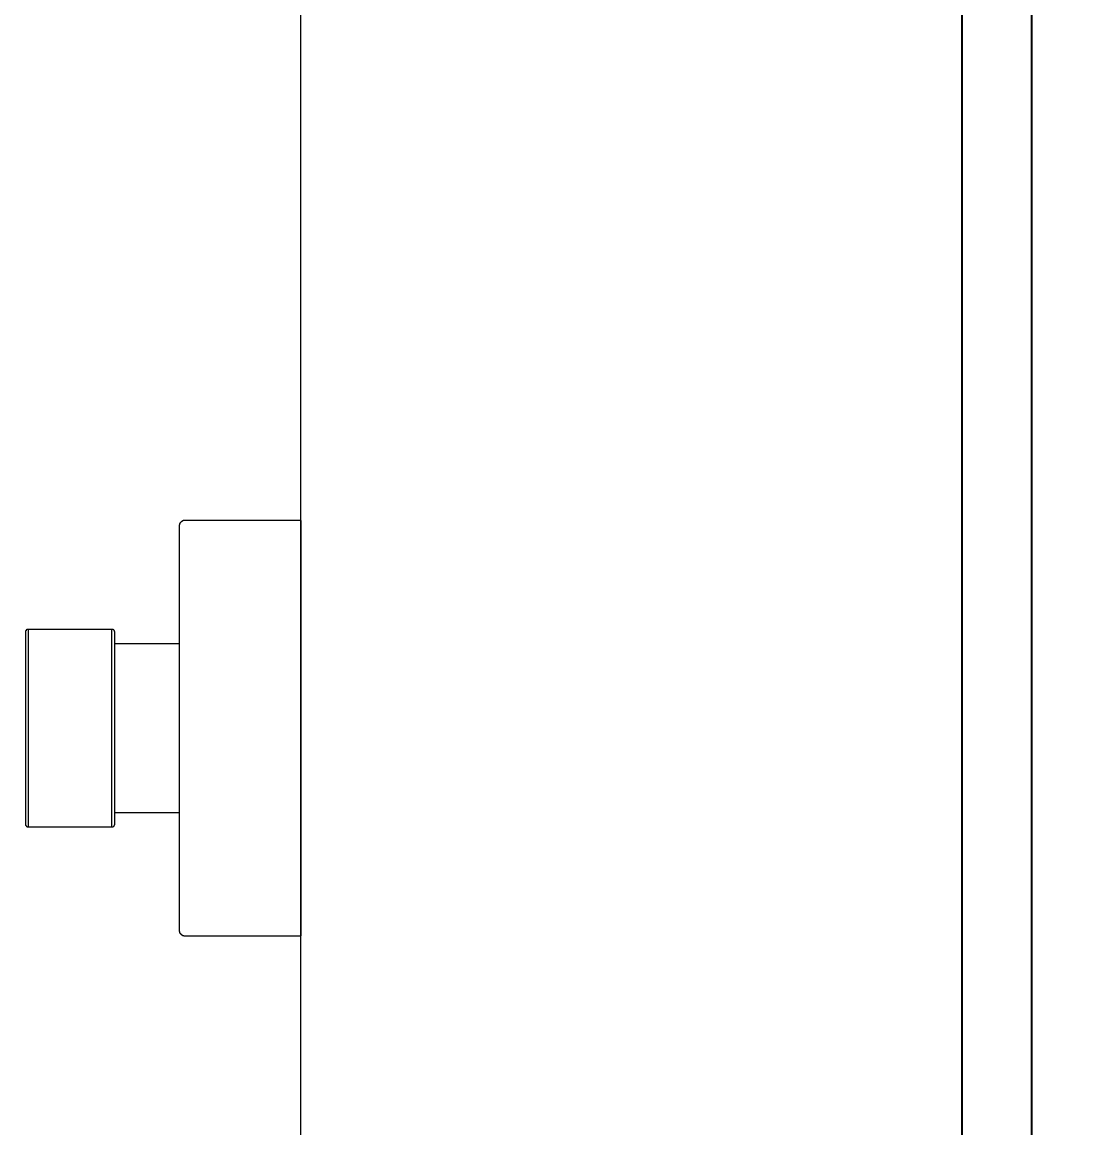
# Model space of a CAD drawing. Header units: millimetres. Extents: x -343543 to 400519, y -115663 to 104219.
# Drawn here: x -330328.5 to -330176, y 4996.2 to 5155 of the extents above; entities that cross this region are included whole.
import ezdxf

# ---------------------------------------------------------------- set-up
doc = ezdxf.new("R2010")
doc.units = ezdxf.units.MM
doc.layers.get('0').update_dxf_attribs({"color": 231, "lineweight": 0})
doc.layers.get('DefPoints').update_dxf_attribs({"color": 191})
for name, color, linetype, lineweight in [('A-SYMBOLS', 10, 'Continuous', 13), ('RSA -DIM', 231, 'Continuous', 0), ('XREF MAT BANG TUONG XAY$0$01.Xref _MB T1$0$A-FURN', 8, 'Continuous', 5), ('XREF MAT BANG TUONG XAY$0$01.Xref _MB T1$0$A-TEXT', 8, 'Continuous', 25)]:
    doc.layers.add(name, color=color, linetype=linetype, lineweight=lineweight)
doc.layers.add('XREF MAT BANG TUONG XAY$0$A-FNSH', color=8, linetype='Continuous')
doc.styles.add('SM-DIMTEXT', font='SME.shx', dxfattribs={"width": 0.7})
doc.dimstyles.new('SDIM-100', dxfattribs={"dimscale": 100, "dimtxt": 2, "dimasz": 0.6, "dimexe": 0.6, "dimexo": 0.2, "dimgap": 0.5, "dimtad": 1, "dimdec": 0, "dimzin": 12, "dimtxsty": 'SM-DIMTEXT', "dimblk": 'ARCHTICK', "dimblk1": 'ARCHTICK', "dimblk2": 'ARCHTICK', "dimcen": 0.12, "dimdle": 0.6, "dimclrd": 7, "dimclre": 8, "dimadec": 0, "dimazin": 3, "dimtfac": 2, "dimtix": 1, "dimtmove": 1, "dimatfit": 3, "dimfxl": 1, "dimtzin": 0, "dimarcsym": 1})

# ---------------------------------------------------------------- blocks, each defined once
blk = doc.blocks.new('*U200')
at = {"color": 8}
for p, q in [((-38.44, -16.42), (-38.44, 0)), ((-96.43, -17.2), (-39.23, -17.2)), ((-53.85, -38.59), (-53.85, -26.61)), ((-53.85, -38.47), (-81.78, -38.47)), ((-81.47, -38.91), (-54.15, -38.91))]:
    blk.add_line(p, q, dxfattribs=at)
for points in [[(-97.18, 0), (-97.18, -16.48), (-97.16, -16.48), (-97.16, -16.6), (-97.13, -16.6), (-97.13, -16.65), (-97.1, -16.65), (-97.1, -16.71), (-97.07, -16.71), (-97.07, -16.76), (-97.04, -16.76), (-97.04, -16.81), (-97.02, -16.81), (-97.02, -16.85), (-96.99, -16.85), (-96.99, -16.87), (-96.96, -16.9), (-96.93, -16.93), (-96.9, -16.96), (-96.88, -16.98), (-96.85, -17.02), (-96.82, -17.02), (-96.82, -17.04), (-96.79, -17.04), (-96.79, -17.07), (-96.73, -17.07), (-96.73, -17.11), (-96.68, -17.11), (-96.68, -17.12), (-96.62, -17.12), (-96.62, -17.15), (-96.54, -17.15), (-96.54, -17.18), (-96.43, -17.18), (-96.43, -17.2)], [(-97.18, 0), (-38.44, 0)], [(-39.23, -17.2), (-39.2, -17.18), (-39.08, -17.18), (-39.08, -17.15), (-39, -17.15), (-39, -17.12), (-38.95, -17.12), (-38.95, -17.11), (-38.89, -17.11), (-38.89, -17.07), (-38.86, -17.07), (-38.83, -17.04), (-38.81, -17.04), (-38.81, -17.02), (-38.78, -17.02), (-38.78, -16.98), (-38.75, -16.98), (-38.75, -16.96), (-38.72, -16.96), (-38.7, -16.93), (-38.7, -16.9), (-38.67, -16.9), (-38.67, -16.87), (-38.64, -16.87), (-38.64, -16.85), (-38.61, -16.85), (-38.61, -16.81), (-38.59, -16.79), (-38.59, -16.76), (-38.55, -16.76), (-38.55, -16.71), (-38.52, -16.71), (-38.52, -16.65), (-38.5, -16.62), (-38.5, -16.57), (-38.47, -16.54), (-38.47, -16.42), (-38.44, -16.42)], [(-79.76, -26.25), (-79.76, -17.2)], [(-55.86, -17.2), (-55.86, -26.25)], [(-54.26, -26.25), (-81.36, -26.25), (-81.36, -26.28), (-81.5, -26.28), (-81.5, -26.3), (-81.55, -26.3), (-81.55, -26.33), (-81.58, -26.33), (-81.61, -26.36), (-81.64, -26.36), (-81.64, -26.38), (-81.66, -26.38), (-81.66, -26.42), (-81.7, -26.42), (-81.7, -26.45), (-81.72, -26.47), (-81.72, -26.49), (-81.75, -26.49), (-81.75, -26.58), (-81.78, -26.58)], [(-53.85, -26.61), (-53.88, -26.58), (-53.88, -26.53), (-53.9, -26.53), (-53.9, -26.47), (-53.93, -26.47), (-53.93, -26.45), (-53.96, -26.42), (-53.96, -26.38), (-53.99, -26.38), (-53.99, -26.36), (-54.05, -26.36), (-54.05, -26.33), (-54.07, -26.33), (-54.07, -26.3), (-54.15, -26.3), (-54.15, -26.28), (-54.26, -26.28), (-54.26, -26.25)], [(-81.78, -26.58), (-81.78, -38.62), (-81.75, -38.62), (-81.75, -38.69), (-81.72, -38.69), (-81.72, -38.73), (-81.7, -38.73), (-81.7, -38.79), (-81.66, -38.79), (-81.66, -38.81), (-81.64, -38.81), (-81.64, -38.83), (-81.58, -38.83), (-81.58, -38.87), (-81.55, -38.87), (-81.55, -38.9), (-81.5, -38.9), (-81.47, -38.91)], [(-81.78, -26.72), (-53.85, -26.72)], [(-54.15, -38.91), (-54.15, -38.9), (-54.1, -38.9), (-54.07, -38.87), (-54.05, -38.87), (-54.05, -38.83), (-54.01, -38.83), (-54.01, -38.81), (-53.99, -38.81), (-53.96, -38.79), (-53.96, -38.76), (-53.93, -38.76), (-53.93, -38.73), (-53.9, -38.73), (-53.9, -38.67), (-53.88, -38.67), (-53.88, -38.59), (-53.85, -38.59)]]:
    blk.add_lwpolyline(points, dxfattribs=at)
blk = doc.blocks.new('XREF MAT BANG TUONG XAY$0$01.Xref _MB T1$0$Phong tam')
at = {"layer": 'XREF MAT BANG TUONG XAY$0$01.Xref _MB T1$0$A-FURN', "color": 8, "xscale": 1.016, "yscale": 1.016, "zscale": 1.016, "rotation": 270}
blk.add_blockref('*U200', (-330, 1984.71), dxfattribs=at)
at = {"layer": 'XREF MAT BANG TUONG XAY$0$01.Xref _MB T1$0$A-FURN', "color": 8, "elevation": 0}
blk.add_lwpolyline([(-330, 2460), (-235, 2460), (-235, 1480), (-330, 1480)], close=True, dxfattribs=at)
blk = doc.blocks.new('01.Xref _MB T1')
at = {"layer": 'XREF MAT BANG TUONG XAY$0$01.Xref _MB T1$0$A-TEXT', "color": 8}
blk.add_blockref('XREF MAT BANG TUONG XAY$0$01.Xref _MB T1$0$Phong tam', (8605.00011, 2999.99999), dxfattribs=at)
at = {"layer": 'XREF MAT BANG TUONG XAY$0$A-FNSH', "color": 8}
for points in [[(6820.00011, 4479.99998), (8370.00011, 4480.00014), (8370.00011, 5459.99999), (7175.00045, 5459.99999), (7175.00045, 5604.99999), (8370.00011, 5604.99999), (8370.00011, 6584.99999), (7175.00011, 6584.99999), (7175.00011, 6729.99999), (8370.00011, 6729.99999), (8370.00011, 7709.99999), (7175.0007, 7709.99999), (7175.0007, 7854.99999), (8370.00011, 7854.99999), (8370.00011, 8834.99999), (7175.00074, 8834.99999), (7175.00074, 8979.99999), (8369.99998, 8980.00015), (8369.99087, 9964.99999), (7025.00011, 9964.99999), (7025.00011, 10224.99999), (8379.98706, 10224.99999)], [(6830.00011, 4469.99998), (8380.00011, 4470.00014), (8380.00011, 5469.99999), (7185.00045, 5469.99999), (7185.00045, 5594.99999), (8380.00011, 5594.99999), (8380.00011, 6594.99999), (7185.00011, 6594.99999), (7185.00011, 6719.99999), (8380.00011, 6719.99999), (8380.00011, 7719.99999), (7185.0007, 7719.99999), (7185.0007, 7844.99999), (8380.00011, 7844.99999), (8380.00011, 8844.99999), (7185.00074, 8844.99999), (7185.00074, 8969.99999), (8380.00007, 8970.00015), (8379.99078, 9974.99999), (7035.00011, 9974.99999), (7035.00011, 10214.99999), (8379.98522, 10214.99999)]]:
    blk.add_lwpolyline(points, dxfattribs=at)
blk = doc.blocks.new('_ArchTick')
at = {"color": 0, "linetype": 'ByBlock', "const_width": 0.15}
blk.add_lwpolyline([(-0.5, -0.5), (0.5, 0.5)], dxfattribs=at)
blk = doc.blocks.new('*D519')
at = {"layer": 'DefPoints', "color": 0, "linetype": 'Continuous', "ltscale": 1000, "transparency": 16777216}
for p in [(-330363.25, 5885), (-329943.48, 5885), (-329808.68, 3383.25)]:
    blk.add_point(p, dxfattribs=at)
at = {"layer": 'RSA -DIM', "color": 7, "linetype": 'Continuous', "lineweight": -2, "ltscale": 1000, "transparency": 16777216}
blk.add_line((-330363.25, 3323.25), (-330363.25, 5945), dxfattribs=at)
at = {"layer": 'RSA -DIM', "color": 8, "linetype": 'Continuous', "lineweight": -2, "ltscale": 1000, "transparency": 16777216}
for p, q in [((-329963.48, 5885), (-330423.25, 5885)), ((-329828.68, 3383.25), (-330423.25, 3383.25))]:
    blk.add_line(p, q, dxfattribs=at)
at = {"layer": 'RSA -DIM', "color": 7, "linetype": 'Continuous', "lineweight": -2, "ltscale": 1000, "transparency": 16777216, "xscale": 60, "yscale": 60, "zscale": 60}
for p, rotation in [((-330363.25, 5885), 90), ((-330363.25, 3383.25), 270)]:
    blk.add_blockref('_ArchTick', p, dxfattribs=dict(at, rotation=rotation))
at = {"layer": 'RSA -DIM', "color": 0, "linetype": 'Continuous', "ltscale": 1000, "transparency": 16777216, "insert": (-330513.25, 4634.13), "char_height": 200, "attachment_point": 5, "rotation": 90, "style": 'SM-DIMTEXT'}
blk.add_mtext('2502', dxfattribs=at)

msp = doc.modelspace()

# ---------------------------------------------------------------- block references
at = {"layer": 'A-SYMBOLS'}
msp.add_blockref('01.Xref _MB T1', (-338563.48, 0), dxfattribs=at)

# ---------------------------------------------------------------- next in the draw order: dimensions: what is measured, and where the dimension line sits
at = {"layer": 'RSA -DIM', "color": 1, "linetype": 'Continuous', "ltscale": 1000}
dim = msp.add_linear_dim(base=(-330363.25, 5885), p1=(-329808.68, 3383.25), p2=(-329943.48, 5885), angle=90, dimstyle='SDIM-100', dxfattribs=at)
dim.commit()
dim.dimension.update_dxf_attribs({"geometry": '*D519', "text_midpoint": (-330513.25, 4634.13)})

doc.saveas('drawing.dxf')
